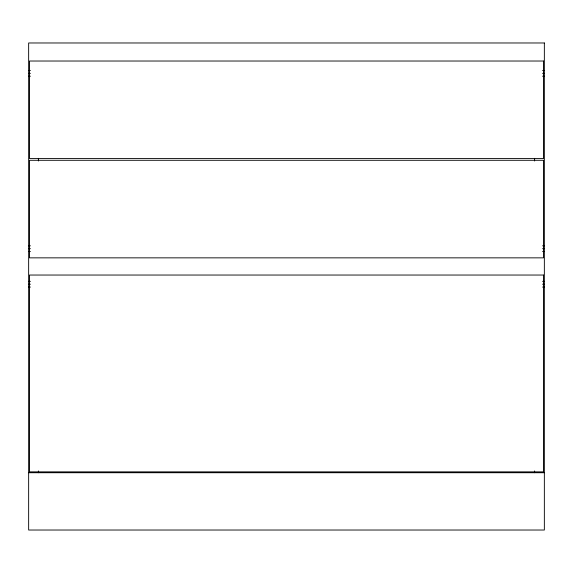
<?xml version="1.0" encoding="UTF-8"?>
<svg xmlns="http://www.w3.org/2000/svg" width="573" height="573" viewBox="0 0 573 573"><rect width="100%" height="100%" fill="white"/><g stroke="black" fill="none" stroke-linecap="round" stroke-linejoin="round"><path stroke-width="0.86" d="M28.65 70.479L30.441 70.479M542.559 70.479L544.35 70.479M28.65 73.344L30.441 73.344M542.559 73.344L544.35 73.344M28.65 76.209L30.441 76.209M542.559 76.209L544.35 76.209M28.65 245.817L30.441 245.817M542.559 245.817L544.35 245.817M28.65 248.682L30.441 248.682M542.559 248.682L544.35 248.682M28.65 251.547L30.441 251.547M542.559 251.547L544.35 251.547M28.65 281.343L30.441 281.343M542.559 281.343L544.35 281.343M28.65 284.208L30.441 284.208M542.559 284.208L544.35 284.208M28.65 287.073L30.441 287.073M542.559 287.073L544.35 287.073M28.65 472.725L544.35 472.725M534.609 158.334L534.609 161.013M534.609 470.942L534.609 472.725M38.391 158.334L38.391 161.013M38.391 470.942L38.391 472.725M544.35 42.975L28.65 42.975L28.65 530.025L544.35 530.025L544.35 42.975M543.49 61.025L29.51 61.025L29.51 158.578L543.49 158.578L543.49 61.025M543.49 160.297L29.51 160.297L29.51 257.85L543.49 257.85L543.49 160.297M543.49 275.04L29.51 275.04L29.51 471.865L543.49 471.865L543.49 275.04"/></g></svg>
